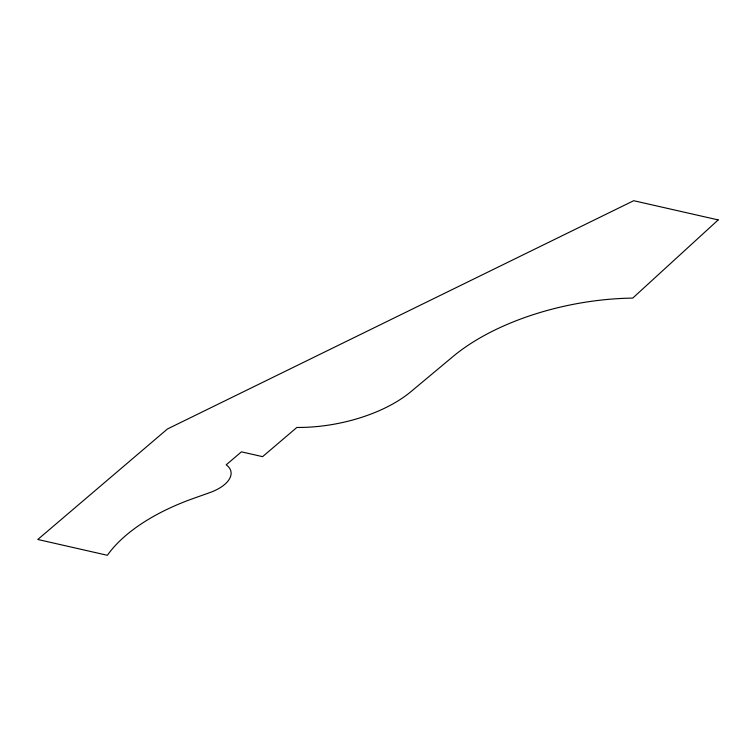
<?xml version="1.0" encoding="UTF-8"?>
<svg xmlns="http://www.w3.org/2000/svg" width="756" height="756" viewBox="0 0 756 756"><rect width="100%" height="100%" fill="white"/><g stroke="black" fill="none" stroke-linecap="round" stroke-linejoin="round"><path stroke-width="1.13" d="M718.2 219.911L632.725 298.1A173.889 86.685 -10.7 0 0 453.061 356.482L410.933 391.646A106.615 53.147 -10.7 0 1 296.862 427.452L262.597 456.652L241.419 451.842L226.195 464.827A35.116 17.501 -10.7 0 1 209.884 492.581L193.167 498.525A160.603 80.06 -10.7 0 0 107.39 555.291L37.8 539.482L167.435 428.983L633.698 200.709L718.2 219.911"/></g></svg>
